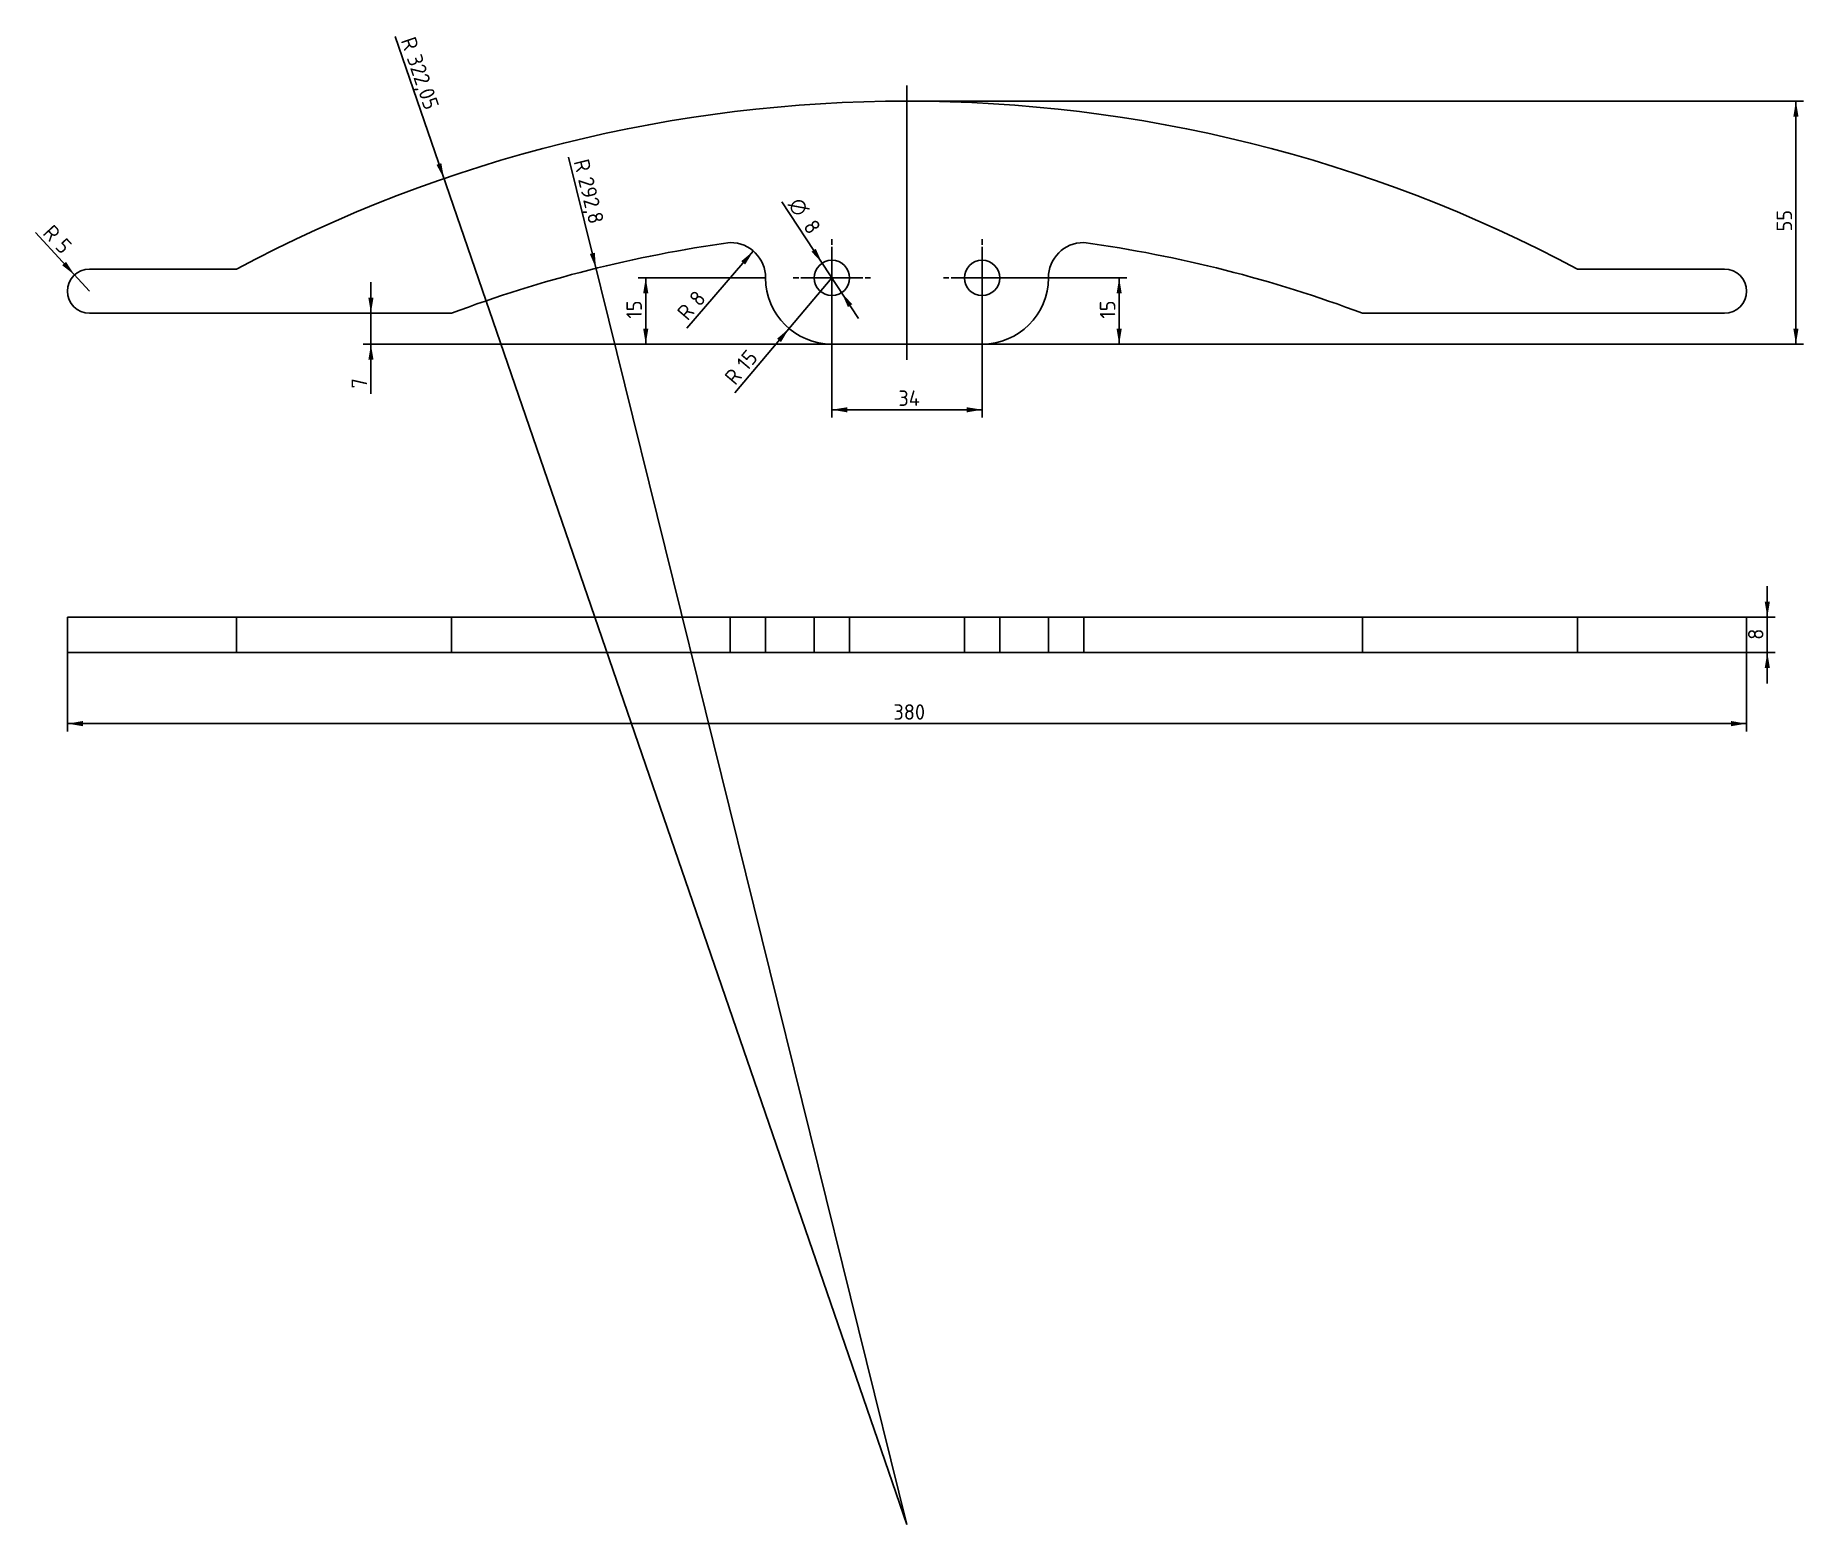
# Model space of a CAD drawing. Header units: millimetres. Extents: x 84 to 484, y 52 to 389.
import ezdxf
from ezdxf.enums import TextEntityAlignment as Align
from ezdxf.lldxf.tags import DXFTag

# ---------------------------------------------------------------- set-up
doc = ezdxf.new("R2010")
doc.units = ezdxf.units.MM
for name, color, linetype in [('Ansicht1', 7, 'Continuous'), ('BUMPER_FRONT', 7, 'Continuous'), ('Default', 7, 'Continuous'), ('Maße', 7, 'Continuous')]:
    doc.layers.add(name, color=color, linetype=linetype)
doc.styles.add('SEACAD_Solid_Edge_ISO', font='seiso.ttf')
doc.styles.add('SEACAD_Solid_Edge_ISO1_Symbols', font='semeci1.ttf')
tags = doc.linetypes.add('CENTER2', pattern=[28.575, 19.05, -3.175, 3.175, -3.175]).pattern_tags.tags
tags[10:11] = [DXFTag(74, 4), DXFTag(75, 0), DXFTag(340, '0'), DXFTag(46, 0.0), DXFTag(50, 0.0), DXFTag(44, 0.0), DXFTag(45, 0.0)]
tags[8:9] = [DXFTag(74, 4), DXFTag(75, 0), DXFTag(340, '0'), DXFTag(46, 0.0), DXFTag(50, 0.0), DXFTag(44, 0.0), DXFTag(45, 0.0)]
tags[6:7] = [DXFTag(74, 4), DXFTag(75, 0), DXFTag(340, '0'), DXFTag(46, 0.0), DXFTag(50, 0.0), DXFTag(44, 0.0), DXFTag(45, 0.0)]
tags[4:5] = [DXFTag(74, 4), DXFTag(75, 0), DXFTag(340, '0'), DXFTag(46, 0.0), DXFTag(50, 0.0), DXFTag(44, 0.0), DXFTag(45, 0.0)]
doc.dimstyles.new('ISO', dxfattribs={"dimtxt": 3.5, "dimasz": 3.5, "dimexe": 1.75, "dimexo": 0, "dimgap": 1.75, "dimtad": 0, "dimtih": 1, "dimtoh": 1, "dimtxsty": 'SEACAD_Solid_Edge_ISO', "dimblk1": '_SE_FILLED', "dimblk2": '_SE_FILLED', "dimsah": 1, "dimcen": 1.75, "dimadec": 0, "dimazin": 0, "dimtfac": 1, "dimtmove": 0, "dimatfit": 3, "dimfxl": 1, "dimtolj": 1, "dimarcsym": 0})

# ---------------------------------------------------------------- blocks, each defined once
blk = doc.blocks.new('SEANNOT_GROUP')
at = {"layer": 'Maße', "color": 7, "linetype": 'CENTER2'}
for p, q in [((264.24, 342.93), (264.24, 341.68)), ((264.24, 341.18), (264.24, 327.18)), ((255.49, 334.18), (256.74, 334.18)), ((271.24, 334.18), (257.24, 334.18)), ((272.99, 334.18), (271.74, 334.18)), ((264.24, 325.43), (264.24, 326.68))]:
    blk.add_line(p, q, dxfattribs=at)
blk = doc.blocks.new('SEANNOT_GROUP1')
at = {"layer": 'Maße', "color": 7, "linetype": 'CENTER2'}
for p, q in [((298.24, 342.93), (298.24, 341.68)), ((298.24, 341.18), (298.24, 327.18)), ((289.49, 334.18), (290.74, 334.18)), ((305.24, 334.18), (291.24, 334.18)), ((306.99, 334.18), (305.74, 334.18)), ((298.24, 325.43), (298.24, 326.68))]:
    blk.add_line(p, q, dxfattribs=at)
blk = doc.blocks.new('SEANNOT_GROUP2')
at = {"layer": 'Maße', "color": 7, "linetype": 'CENTER2'}
blk.add_line((281.24, 315.68), (281.24, 377.68), dxfattribs=at)
blk = doc.blocks.new('SE')
at = {"layer": 'BUMPER_FRONT', "color": 7, "linetype": 'Continuous'}
for p, q in [((96.24, 336.18), (129.47, 336.18)), ((433, 336.18), (466.24, 336.18)), ((178.16, 326.18), (96.24, 326.18)), ((466.24, 326.18), (384.32, 326.18)), ((298.24, 319.18), (264.24, 319.18))]:
    blk.add_line(p, q, dxfattribs=at)
for centre in [(264.24, 334.18), (298.24, 334.18)]:
    blk.add_circle(centre, 4, dxfattribs=at)
for centre, radius, start, end in [((281.24, 52.13), 322.05, 61.8853, 118.1147), ((281.24, 52.13), 292.8, 97.852, 110.6132), ((241.24, 334.18), 8, 0, 90), ((321.24, 334.18), 8, 90, 180), ((281.24, 52.13), 292.8, 69.3868, 82.148), ((96.24, 331.18), 5, 90, 270), ((466.24, 331.18), 5, 270, 90), ((264.24, 334.18), 15, 180, 270), ((298.24, 334.18), 15, 270, 0)]:
    blk.add_arc(centre, radius, start, end, dxfattribs=at)
blk = doc.blocks.new('SE1')
at = {"layer": 'BUMPER_FRONT', "color": 7, "linetype": 'Continuous'}
for p, q in [((96.24, 257.42), (91.24, 257.42)), ((91.24, 257.42), (91.24, 249.42)), ((178.16, 257.42), (96.24, 257.42)), ((129.47, 257.42), (129.47, 249.42)), ((241.24, 257.42), (178.16, 257.42)), ((178.16, 257.42), (178.16, 249.42)), ((249.24, 257.42), (241.24, 257.42)), ((241.24, 257.42), (241.24, 249.42)), ((264.24, 257.42), (249.24, 257.42)), ((249.24, 257.42), (249.24, 249.42)), ((260.24, 257.42), (260.24, 249.42)), ((298.24, 257.42), (264.24, 257.42)), ((268.24, 249.42), (268.24, 257.42)), ((294.24, 257.42), (294.24, 249.42)), ((313.24, 257.42), (298.24, 257.42)), ((302.24, 249.42), (302.24, 257.42)), ((321.24, 257.42), (313.24, 257.42)), ((313.24, 257.42), (313.24, 249.42)), ((384.32, 257.42), (321.24, 257.42)), ((321.24, 257.42), (321.24, 249.42)), ((466.24, 257.42), (384.32, 257.42)), ((384.32, 257.42), (384.32, 249.42)), ((433, 257.42), (433, 249.42)), ((466.24, 257.42), (471.24, 257.42)), ((471.24, 249.42), (471.24, 257.42)), ((96.24, 249.42), (91.24, 249.42)), ((178.16, 249.42), (96.24, 249.42)), ((241.24, 249.42), (178.16, 249.42)), ((249.24, 249.42), (241.24, 249.42)), ((264.24, 249.42), (249.24, 249.42)), ((298.24, 249.42), (264.24, 249.42)), ((313.24, 249.42), (298.24, 249.42)), ((321.24, 249.42), (313.24, 249.42)), ((384.32, 249.42), (321.24, 249.42)), ((466.24, 249.42), (384.32, 249.42)), ((466.24, 249.42), (471.24, 249.42))]:
    blk.add_line(p, q, dxfattribs=at)
blk = doc.blocks.new('DMBLK21')
at = {"layer": 'Maße', "linetype": 'Continuous'}
blk.add_hatch(color=7, dxfattribs=at).paths.add_polyline_path([(174.76, 359.77), (176.45, 356.65), (175.86, 360.15)])
at = {"layer": 'Maße', "color": 7, "linetype": 'Continuous'}
blk.add_line((281.24, 52.13), (165.39, 388.78), dxfattribs=at)
at = {"layer": 'Maße', "color": 7, "linetype": 'Continuous', "style": 'SEACAD_Solid_Edge_ISO'}
for s, p in [('R', (169.93, 389.05)), ('322,05', (171.28, 385.11))]:
    blk.add_text(s, height=3.5, rotation=288.9887, dxfattribs=at).set_placement(p, align=Align.TOP_LEFT)
blk = doc.blocks.new('_SE_FILLED')
at = {"color": 0}
blk.add_line((0, 0), (-1, 0), dxfattribs=at)
blk.add_solid([(0, 0), (-1, -0.1665), (-1, 0.1665), (0, 0)], dxfattribs=at)
blk = doc.blocks.new('DMBLK22')
at = {"layer": 'Maße', "linetype": 'Continuous'}
blk.add_hatch(color=7, dxfattribs=at).paths.add_polyline_path([(209.45, 339.6), (210.86, 336.34), (210.59, 339.88)])
at = {"layer": 'Maße', "color": 7, "linetype": 'Continuous'}
blk.add_line((281.24, 52.13), (204.63, 361.51), dxfattribs=at)
at = {"layer": 'Maße', "color": 7, "linetype": 'Continuous', "style": 'SEACAD_Solid_Edge_ISO'}
for s, p in [('R', (209.17, 361.37)), ('292,8', (210.17, 357.33))]:
    blk.add_text(s, height=3.5, rotation=283.908, dxfattribs=at).set_placement(p, align=Align.TOP_LEFT)
blk = doc.blocks.new('DMBLK23')
at = {"layer": 'Maße', "linetype": 'Continuous'}
for points in [[(259.63, 340.12), (262.04, 337.52), (260.6, 340.76)], [(267.87, 327.59), (268.85, 328.23), (266.44, 330.84)]]:
    blk.add_hatch(color=7, dxfattribs=at).paths.add_polyline_path(points)
at = {"layer": 'Maße', "color": 7, "linetype": 'Continuous'}
for p, q in [((262.04, 337.52), (252.92, 351.37)), ((270.28, 324.99), (262.04, 337.52))]:
    blk.add_line(p, q, dxfattribs=at)
for s, style, p in [('O', 'SEACAD_Solid_Edge_ISO1_Symbols', (257.25, 352.75)), ('8', 'SEACAD_Solid_Edge_ISO', (260.54, 347.74))]:
    blk.add_text(s, height=3.5, rotation=303.353, dxfattribs=dict(at, style=style)).set_placement(p, align=Align.TOP_LEFT)
blk = doc.blocks.new('DMBLK24')
at = {"layer": 'Maße', "linetype": 'Continuous'}
blk.add_hatch(color=7, dxfattribs=at).paths.add_polyline_path([(252.73, 319.68), (254.55, 322.73), (251.84, 320.43)])
at = {"layer": 'Maße', "color": 7, "linetype": 'Continuous'}
blk.add_line((264.24, 334.18), (242.24, 308.19), dxfattribs=at)
at = {"layer": 'Maße', "color": 7, "linetype": 'Continuous', "style": 'SEACAD_Solid_Edge_ISO'}
for s, p in [('15', (242.38, 315.13)), ('R', (239.69, 311.95))]:
    blk.add_text(s, height=3.5, rotation=49.7487, dxfattribs=at).set_placement(p, align=Align.TOP_LEFT)
blk = doc.blocks.new('DMBLK25')
at = {"layer": 'Maße', "linetype": 'Continuous'}
blk.add_hatch(color=7, dxfattribs=at).paths.add_polyline_path([(243.73, 337.97), (244.62, 337.21), (246.46, 340.24)])
at = {"layer": 'Maße', "color": 7, "linetype": 'Continuous'}
blk.add_line((231.44, 322.81), (246.46, 340.24), dxfattribs=at)
at = {"layer": 'Maße', "color": 7, "linetype": 'Continuous', "style": 'SEACAD_Solid_Edge_ISO'}
for s, p in [('8', (231.65, 329.75)), ('R', (228.93, 326.6))]:
    blk.add_text(s, height=3.5, rotation=49.2449, dxfattribs=at).set_placement(p, align=Align.TOP_LEFT)
blk = doc.blocks.new('DMBLK26')
at = {"layer": 'Maße', "linetype": 'Continuous'}
for points in [[(94.74, 232.76), (94.74, 233.93), (91.24, 233.34)], [(467.74, 232.76), (471.24, 233.34), (467.74, 233.93)]]:
    blk.add_hatch(color=7, dxfattribs=at).paths.add_polyline_path(points)
at = {"layer": 'Maße', "color": 7, "linetype": 'Continuous'}
for p, q in [((471.24, 253.42), (471.24, 231.59)), ((91.24, 249.42), (91.24, 231.59)), ((91.24, 233.34), (471.24, 233.34))]:
    blk.add_line(p, q, dxfattribs=at)
at = {"layer": 'Maße', "color": 7, "linetype": 'Continuous', "style": 'SEACAD_Solid_Edge_ISO'}
blk.add_text('380', height=3.5, dxfattribs=at).set_placement((278.17, 237.72), align=Align.TOP_LEFT)
blk = doc.blocks.new('DMBLK27')
at = {"layer": 'Maße', "linetype": 'Continuous'}
for points in [[(476.52, 260.92), (475.36, 260.92), (475.94, 257.42)], [(476.52, 245.92), (475.94, 249.42), (475.36, 245.92)]]:
    blk.add_hatch(color=7, dxfattribs=at).paths.add_polyline_path(points)
at = {"layer": 'Maße', "color": 7, "linetype": 'Continuous'}
for p, q in [((475.94, 242.42), (475.94, 264.42)), ((471.24, 257.42), (477.69, 257.42)), ((471.24, 249.42), (477.69, 249.42))]:
    blk.add_line(p, q, dxfattribs=at)
at = {"layer": 'Maße', "color": 7, "linetype": 'Continuous', "style": 'SEACAD_Solid_Edge_ISO'}
blk.add_text('8', height=3.5, rotation=90, dxfattribs=at).set_placement((471.57, 252.31), align=Align.TOP_LEFT)
blk = doc.blocks.new('DMBLK28')
at = {"layer": 'Maße', "linetype": 'Continuous'}
blk.add_hatch(color=7, dxfattribs=at).paths.add_polyline_path([(90.04, 337.03), (92.85, 334.85), (90.9, 337.82)])
at = {"layer": 'Maße', "color": 7, "linetype": 'Continuous'}
blk.add_line((96.24, 331.18), (83.98, 344.47), dxfattribs=at)
at = {"layer": 'Maße', "color": 7, "linetype": 'Continuous', "style": 'SEACAD_Solid_Edge_ISO'}
for s, p in [('R', (88.02, 346.53)), ('5', (90.85, 343.47))]:
    blk.add_text(s, height=3.5, rotation=312.6949, dxfattribs=at).set_placement(p, align=Align.TOP_LEFT)
blk = doc.blocks.new('DMBLK29')
at = {"layer": 'Maße', "linetype": 'Continuous'}
for points in [[(159.34, 329.68), (159.92, 326.18), (160.5, 329.68)], [(159.34, 315.68), (160.5, 315.68), (159.92, 319.18)]]:
    blk.add_hatch(color=7, dxfattribs=at).paths.add_polyline_path(points)
at = {"layer": 'Maße', "color": 7, "linetype": 'Continuous'}
for p, q in [((159.92, 333.18), (159.92, 307.94)), ((281.24, 319.18), (158.17, 319.18))]:
    blk.add_line(p, q, dxfattribs=at)
at = {"layer": 'Maße', "color": 7, "linetype": 'Continuous', "style": 'SEACAD_Solid_Edge_ISO'}
blk.add_text('7', height=3.5, rotation=90, dxfattribs=at).set_placement((155.54, 309.16), align=Align.TOP_LEFT)
blk = doc.blocks.new('DMBLK30')
at = {"layer": 'Maße', "linetype": 'Continuous'}
for points in [[(267.74, 303.76), (267.74, 304.93), (264.24, 304.35)], [(294.74, 303.76), (298.24, 304.35), (294.74, 304.93)]]:
    blk.add_hatch(color=7, dxfattribs=at).paths.add_polyline_path(points)
at = {"layer": 'Maße', "color": 7, "linetype": 'Continuous'}
for p, q in [((264.24, 334.18), (264.24, 302.6)), ((298.24, 334.18), (298.24, 302.6)), ((264.24, 304.35), (298.24, 304.35))]:
    blk.add_line(p, q, dxfattribs=at)
at = {"layer": 'Maße', "color": 7, "linetype": 'Continuous', "style": 'SEACAD_Solid_Edge_ISO'}
blk.add_text('34', height=3.5, dxfattribs=at).set_placement((279.29, 308.72), align=Align.TOP_LEFT)
blk = doc.blocks.new('DMBLK31')
at = {"layer": 'Maße', "linetype": 'Continuous'}
for points in [[(483, 370.68), (482.41, 374.18), (481.83, 370.68)], [(483, 322.68), (481.83, 322.68), (482.41, 319.18)]]:
    blk.add_hatch(color=7, dxfattribs=at).paths.add_polyline_path(points)
at = {"layer": 'Maße', "color": 7, "linetype": 'Continuous'}
for p, q in [((281.24, 374.18), (484.16, 374.18)), ((482.41, 319.18), (482.41, 374.18)), ((298.24, 319.18), (484.16, 319.18))]:
    blk.add_line(p, q, dxfattribs=at)
at = {"layer": 'Maße', "color": 7, "linetype": 'Continuous', "style": 'SEACAD_Solid_Edge_ISO'}
blk.add_text('55', height=3.5, rotation=90, dxfattribs=at).set_placement((478.04, 344.69), align=Align.TOP_LEFT)
blk = doc.blocks.new('DMBLK32')
at = {"layer": 'Maße', "linetype": 'Continuous'}
for points in [[(329.84, 330.68), (329.26, 334.18), (328.67, 330.68)], [(329.84, 322.68), (328.67, 322.68), (329.26, 319.18)]]:
    blk.add_hatch(color=7, dxfattribs=at).paths.add_polyline_path(points)
at = {"layer": 'Maße', "color": 7, "linetype": 'Continuous'}
for p, q in [((298.24, 334.18), (331.01, 334.18)), ((329.26, 334.18), (329.26, 319.18)), ((298.24, 319.18), (331.01, 319.18))]:
    blk.add_line(p, q, dxfattribs=at)
at = {"layer": 'Maße', "color": 7, "linetype": 'Continuous', "style": 'SEACAD_Solid_Edge_ISO'}
blk.add_text('15', height=3.5, rotation=90, dxfattribs=at).set_placement((324.88, 324.97), align=Align.TOP_LEFT)
blk = doc.blocks.new('DMBLK33')
at = {"layer": 'Maße', "linetype": 'Continuous'}
for points in [[(221.53, 330.68), (222.7, 330.68), (222.12, 334.18)], [(221.53, 322.68), (222.12, 319.18), (222.7, 322.68)]]:
    blk.add_hatch(color=7, dxfattribs=at).paths.add_polyline_path(points)
at = {"layer": 'Maße', "color": 7, "linetype": 'Continuous'}
for p, q in [((249.24, 334.18), (220.37, 334.18)), ((222.12, 319.18), (222.12, 334.18)), ((264.24, 319.18), (220.37, 319.18))]:
    blk.add_line(p, q, dxfattribs=at)
at = {"layer": 'Maße', "color": 7, "linetype": 'Continuous', "style": 'SEACAD_Solid_Edge_ISO'}
blk.add_text('15', height=3.5, rotation=90, dxfattribs=at).set_placement((217.74, 324.97), align=Align.TOP_LEFT)

msp = doc.modelspace()

# ---------------------------------------------------------------- block references
at = {"layer": 'Ansicht1'}
msp.add_blockref('SE1', (0, 0), dxfattribs=at)
at = {"layer": 'Default'}
msp.add_blockref('SE', (0, 0), dxfattribs=at)
at = {"layer": 'Maße'}
for name in ['SEANNOT_GROUP2', 'SEANNOT_GROUP', 'SEANNOT_GROUP1']:
    msp.add_blockref(name, (0, 0), dxfattribs=at)

# ---------------------------------------------------------------- dimensions: what is measured, and where the dimension line sits
at = {"layer": 'Maße', "color": 7, "linetype": 'Continuous'}
for center, mpoint, picture, middle in [((281.237, 52.128), (176.448, 356.652), 'DMBLK21', (171.065, 372.296)), ((281.2372, 52.1275), (210.8601, 336.3388), 'DMBLK22', (208.4552, 346.0509)), ((96.237, 331.178), (92.847, 334.852), 'DMBLK28', (89.812, 338.141)), ((241.237, 334.178), (246.46, 340.238), 'DMBLK25', (237.217, 329.513)), ((264.237, 334.178), (254.545, 322.729), 'DMBLK24', (248.722, 315.851))]:
    dim = msp.add_radius_dim(center=center, mpoint=mpoint, text='\\A1;<>', dimstyle='ISO', dxfattribs=at)
    dim.commit()
    dim.dimension.update_dxf_attribs({"geometry": picture, "text_midpoint": middle, "dimtype": 164})
for base, p1, p2, angle, picture, middle, dimtype in [((482.412, 374.178), (298.237, 319.178), (281.237, 374.178), 90, 'DMBLK31', (482.412, 346.678), 160), ((159.919, 319.178), (178.157, 326.178), (281.237, 319.178), 90, 'DMBLK29', (159.919, 312.615), 160), ((222.117, 334.178), (298.237, 319.178), (249.237, 334.178), 90, 'DMBLK33', (222.117, 326.678), 160), ((264.237, 304.346), (264.237, 334.178), (298.237, 334.178), 0, 'DMBLK30', (281.237, 304.346), 161), ((329.255, 334.178), (298.237, 334.178), (298.237, 319.178), 270, 'DMBLK32', (329.255, 326.678), 161), ((475.941, 249.424), (471.237, 249.424), (471.237, 257.424), 90, 'DMBLK27', (475.941, 253.424), 161)]:
    dim = msp.add_linear_dim(base=base, p1=p1, p2=p2, angle=angle, text='\\A1;<>', dimstyle='ISO', override={"dimtad": 1, "dimtih": 0, "dimtoh": 0}, dxfattribs=at)
    dim.commit()
    dim.dimension.update_dxf_attribs({"geometry": picture, "text_midpoint": middle, "dimtype": dimtype})
dim = msp.add_diameter_dim_2p(p1=(266.436, 330.836), p2=(262.038, 337.519), text='\\A1;<>', dimstyle='ISO', override={"dimtad": 1, "dimtih": 0, "dimtoh": 0, "dimtmove": 1}, dxfattribs=at)
dim.commit()
dim.dimension.update_dxf_attribs({"geometry": 'DMBLK23', "text_midpoint": (258.789, 342.456), "dimtype": 163})
dim = msp.add_linear_dim(base=(471.237, 233.344), p1=(91.237, 249.424), p2=(471.237, 253.424), text='\\A1;<>', dimstyle='ISO', override={"dimtad": 1, "dimtih": 0, "dimtoh": 0}, dxfattribs=at)
dim.commit()
dim.dimension.update_dxf_attribs({"geometry": 'DMBLK26', "text_midpoint": (281.237, 233.344), "dimtype": 160})

doc.saveas('drawing.dxf')
